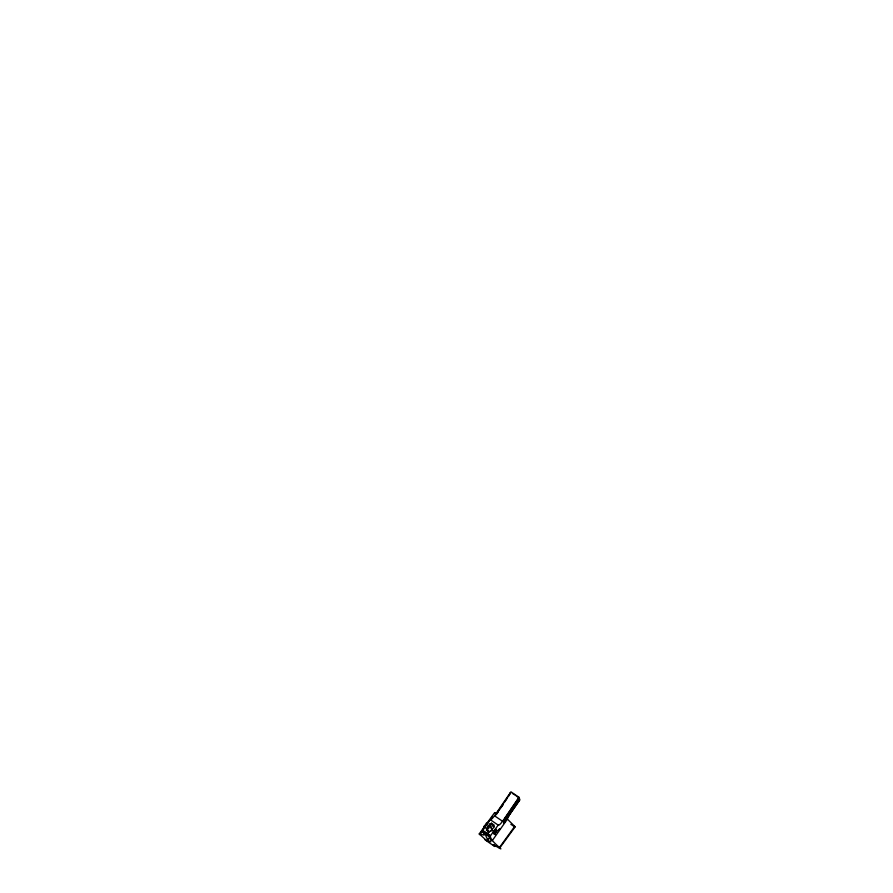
<?xml version="1.0" encoding="UTF-8"?>
<svg xmlns="http://www.w3.org/2000/svg" width="893" height="893" viewBox="0 0 893 893"><rect width="100%" height="100%" fill="white"/><g stroke="black" fill="none" stroke-linecap="round" stroke-linejoin="round"><path stroke-width="1.34" d="M518.487 799.335L518.632 798.309L503.272 821.225L518.632 798.309M518.777 800.15L518.922 799.123L503.563 822.04L518.922 799.123M519.213 799.927L503.853 822.855L519.927 799.894L518.989 797.293L510.941 791.801L494.51 815.778A6.619 1.295 -55.7 0 1 490.134 819.607L482.443 830.233L484.218 835.145L479.228 833.917L494.61 812.652L497.1 813.266M484.017 826.405C486.372 827.945 485.625 823.446 484.017 826.405L485.412 828.202M484.776 825.344L485.301 826.416M499.801 828.894L499.22 829.954M498.93 829.943L499.488 829.028M499.846 829.039L499.354 829.798M499.165 829.363L498.975 830.043M508.374 796.534L510.584 792.817L495.224 815.733M496.765 813.478L502.96 804.437M504.512 802.182L506.833 798.788M496.43 814.394L497.959 812.161M501.018 807.696L503.306 804.347M479.228 833.917L486.741 840.715C478.972 835.759 500.705 850.728 493.449 845.291L494.622 845.582L493.182 844.555C512.705 856.119 488.728 841.429 490.491 835.725L498.182 825.099A6.619 1.295 -55.7 0 0 502.558 821.27L518.989 797.293M503.272 821.225L518.744 798.632M503.563 822.04L519.045 799.447M503.853 822.855L519.335 800.251M479.485 834.62L483.526 829.028M487.578 823.435L492.434 816.715M480.445 833.627L483.682 829.15M482.666 831.863L483.247 831.059L485.792 832.801L485.323 833.895L482.666 831.863L485.323 833.895M488.438 833.336L486.629 828.324L489.699 824.072L492.646 830.803M486.629 828.324L487.299 828.782L486.339 830.11L489.286 832.131L490.246 830.803L490.916 831.26L493.996 827.007L493.327 826.55L494.287 825.221L491.34 823.201L490.369 824.529M485.223 833.604L485.792 832.801M486.83 834.698L487.399 833.906L489.956 835.636L489.487 836.73L486.83 834.698L489.487 836.73M489.375 836.44L489.956 835.636M487.812 839.777C481.048 828.023 492.21 837.824 490.748 841.853C488.248 841.887 486.819 837.534 489.699 838.494M493.271 832.443L495.012 834.553L493.271 832.443C493.394 829.541 496.921 833.895 495.235 833.292M494.041 831.383C495.704 825.121 499.455 835.29 495.671 829.117M493.807 833.95L496.218 830.624M492.266 840.637L507.514 818.993A3.315 0.647 -55.7 0 1 508.675 816.314M499.343 847.647L514.725 826.382L507.648 819.372M499.477 848.294L514.982 827.085L514.725 826.382M499.287 829.184L499.946 828.682M510.584 792.817L509.903 793.486L510.696 793.14M482.778 832.164L483.459 831.662L486.004 833.392M486.942 835L487.399 833.906M503.15 820.901L503.942 820.567M503.451 821.716L504.244 821.381M503.741 822.52L504.534 822.185M512.85 793.788L515.149 795.071M514.982 827.085L510.841 824.295M487.623 823.625L486.428 823.022L486.696 823.848M495.448 831.684L496.642 832.298L494.901 830.189M494.51 815.778L502.558 821.27M490.134 819.607L498.182 825.099M494.119 826.818L492.155 825.467L491.34 823.201M482.443 830.233L490.491 835.725M515.886 795.585L517.728 797.125M486.707 825.69L485.658 824.083L486.986 825.043M495.012 813.49L494.61 812.652M489.699 824.072L491.976 830.345M487.299 828.782L488.661 832.544M483.247 831.059L483.459 831.662M488.862 826.326L487.991 827.521L488.415 828.671L489.275 827.476L488.862 826.326"/></g></svg>
